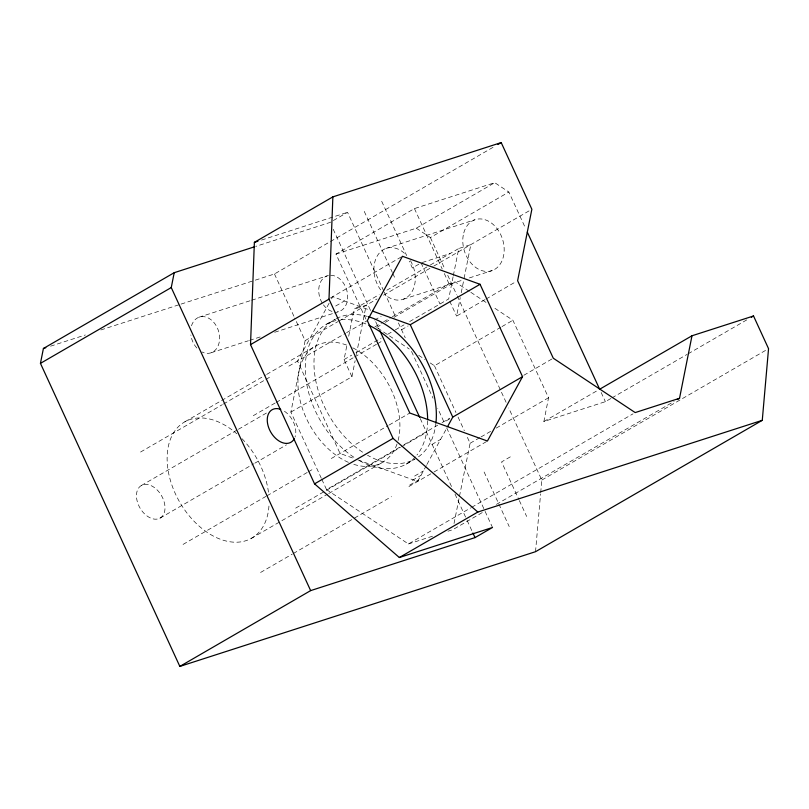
<?xml version="1.0" encoding="UTF-8"?>
<svg xmlns="http://www.w3.org/2000/svg" width="809" height="809" viewBox="0 0 809 809"><rect width="100%" height="100%" fill="white"/><g stroke="black" fill="none" stroke-linecap="round" stroke-linejoin="round"><path stroke-width="0.61" stroke-dasharray="4.04 3.03" d="M535.528 551.698L540.594 493.884M540.705 492.63L541.808 480.061L508.709 407.999M610.835 398.524L605.385 401.668L543.891 421.519L548.542 397.745L512.906 320.253L492.924 306.995M321.294 478.2L290.886 412.094L305.124 340.64L294.729 318.038M290.886 412.094L351.935 376.731L344.047 359.58L347.233 343.592M348.699 336.22L354.089 309.169L379.168 294.638M351.935 376.731L355.121 360.713M356.354 354.554L366.174 305.266L354.089 309.169M453.101 276.809L448.692 298.946L408.363 322.316M453.343 275.586L458.733 248.535L470.818 244.631L463.941 279.135M484.925 299.664L456.579 316.097L460.26 297.611M461.241 292.686L463.699 280.359M454.031 523.484L459.219 497.565M459.472 496.332L470.1 443.261L466.429 435.293M329.101 303.244L297.56 361.067L340.053 453.455L355.333 458.966M331.488 298.885L332.671 296.701L370.37 310.312M426.343 465.539L417.656 481.466L356.516 459.391M426.94 464.447L446.962 427.739M383.729 290.997L347.536 212.312L330.072 222.435L255.745 246.401M255.31 280.147L274.463 273.968L494.663 146.378M365.88 319.08L335.998 254.097L414.441 208.58L494.734 182.682L508.851 192.036L525.729 228.694M335.998 254.097L416.291 228.199L494.734 182.682M416.291 228.199L430.408 237.563L508.851 192.036M330.497 297.965L402.437 256.281M335.715 306.004L344.432 300.948M418.89 264.179L412.357 267.971L409.243 261.186M326.593 324.187L335.31 319.13A80.516 53.151 59.9 0 0 315.894 381.352A80.516 53.151 59.9 0 0 362.594 452.201M386.793 290.219L429.306 265.585M430.398 264.958L458.733 248.535M305.124 340.64L337.828 321.689M338.92 321.062L377.075 298.956M383.608 295.164L432.663 266.737M433.755 266.11L529.683 210.522M184.897 421.782L265.564 375.042M266.657 374.415L315.702 345.989M140.584 452.029L222.344 404.652M223.436 404.025L264.856 380.018M265.949 379.391L271.399 376.225M288.843 366.123L345.524 333.278M346.616 332.641L367.326 320.647M374.618 320.04L381.16 316.258M374.961 326.816L382.586 322.387M383.678 321.76L391.303 317.33M392.385 316.703L449.046 283.817L455.083 281.876L469.796 291.644M376.64 327.392L380.999 324.864M385.357 322.336L389.716 319.808M394.074 317.28L455.083 281.876M344.047 359.58L351.682 355.161M356.041 352.633L381.11 338.111M387.653 334.319L394.185 330.527M395.277 329.9L403.994 324.844M253.308 415.674L275.1 403.044M276.193 402.417L353.553 357.588M354.645 356.951L376.438 344.321M377.53 343.694L382.981 340.538M401.557 329.769L408.1 325.976M141.433 485.471L237.361 429.892M238.443 429.255L267.88 412.206M486.007 299.037L516.536 281.35M160.03 518.124A18.789 12.398 59.9 0 0 155.459 488.403A18.789 12.398 59.9 0 0 136.701 498.87A18.789 12.398 59.9 0 0 160.03 518.124L253.773 463.8M254.865 463.163L286.477 444.849M430.257 362.978L434.453 365.769L500.913 327.2M502.005 326.573L512.906 320.253M183.077 544.406L265.928 496.402M267.01 495.765L307.349 472.395M308.441 471.768L313.892 468.613M331.326 458.501L388.017 425.655M389.109 425.028L409.819 413.025M321.81 479.343L326.533 489.597L399.565 447.276M403.934 444.748L437.72 425.17M442.078 422.642L449.713 418.223M523.838 375.265L552.183 358.842M295.72 508.092L400.394 447.448M401.476 446.811L426.555 432.289M449.501 418.991L444.05 422.146L437.76 408.464M251.326 538.369L327.625 494.157M328.717 493.53L382.131 462.576M431.864 444.495L440.581 439.439M406.3 464.093L415.017 459.037A80.516 53.151 59.9 0 1 367.529 455.234M470.1 443.261L479.909 437.578M481.001 436.941L491.892 430.621M496.251 428.092L548.542 397.745M414.663 476.026L423.38 470.969M412.266 480.415L420.983 475.358M409.738 485.046L418.455 479.99M260.599 572.459L292.221 554.135M293.313 553.508L391.445 496.655M408.939 486.512L432.916 472.618M434.008 471.991L487.423 441.036M543.891 421.519L597.244 390.626M611.928 397.897L687.084 354.413M688.166 353.786L746.99 319.757M510.287 456.863L501.57 461.919L518.812 499.416M326.533 489.597L408.444 543.961L470.585 507.961M471.677 507.324L633.002 413.844M482.225 512.603L452.797 529.662L448.004 531.21M496.392 504.391L674.079 401.436M541.808 480.061L768.55 348.679M261.55 240.051L347.536 212.312M50.593 346.171L85.309 334.977M100.872 329.951L179.891 304.477M181.085 304.083L254.107 280.531M385.832 248.494L474.701 219.836M198.984 317.219L250.456 300.624M251.65 300.23L327.069 275.909M422.227 262.541L450.016 253.581M211.27 352.714L248.383 340.751M249.577 340.367L261.55 336.504M274.716 332.256L333.379 313.336M334.572 312.952L339.365 311.404M403.388 299.209L462.232 280.227M469.442 277.902L492.266 270.54M408.444 543.961L434.817 535.457M470.848 292.342L486.624 302.809M377.692 328.09L409.233 349.023M418.688 355.303L424.998 359.489M601.168 392.507L605.385 401.668M430.408 237.563L444.596 268.446M447.751 275.313L456.68 294.749M457.206 295.902L506.08 402.275M414.441 208.58L442.23 269.003M444.323 273.563L449.046 283.817M449.743 301.231L456.579 316.097M421.074 262.915L439.975 304.002M381.696 201.299L406.644 255.543M519.338 500.559L526.659 516.466M364.252 211.402L392.314 272.421M392.84 273.553L394.913 278.074M484.126 472.021L509.215 526.568M434.453 365.769L455.952 412.499M458.046 417.05L464.336 430.732M384.255 292.14L395.793 317.229M398.412 322.922L405.228 337.747M411.528 351.44L433.037 398.2M446.679 427.87L492.499 527.478M333.217 229.281L370.441 310.252M375.679 321.658L378.824 328.505M420.265 418.597L451.847 487.23M455.012 494.107L466.601 519.287M467.127 520.43L472.395 531.877M274.463 273.968L294.213 316.916M284.475 411.275A18.789 12.398 59.9 0 1 295.012 437.113M268.952 506.05A67.096 44.293 59.9 0 1 209.197 533.677A67.096 44.293 59.9 0 1 169.041 443.433A67.096 44.293 59.9 0 1 236.804 433.776M241.992 438.7A67.096 44.293 59.9 0 1 268.679 493.965M331.973 311.435A18.789 13.965 72.1 0 1 323.448 304.882M322.134 302.89A18.789 13.965 72.1 0 1 328.838 275.434M330.679 275.272A18.789 13.965 72.1 0 1 347.283 292.413A18.789 13.965 72.1 0 1 337.596 311.88M397.027 443.989A67.096 44.293 59.9 0 1 351.713 463.658M348.376 462.333A67.096 44.293 59.9 0 1 297.924 382.697A67.096 44.293 59.9 0 1 348.345 345.767M352.795 347.819A67.096 44.293 59.9 0 1 397.381 442.938M415.401 456.832A80.516 53.151 59.9 0 1 358.812 460.291M353.867 457.247A80.516 53.151 59.9 0 1 305.974 379.168A80.516 53.151 59.9 0 1 336.413 320.475M341.176 319.737A80.516 53.151 59.9 0 1 366.528 324.237M427.627 420.801A80.516 53.151 59.9 0 1 416.959 455.012M336.332 318.584A80.516 53.151 59.9 0 1 367.256 316.38M435.96 422.763A80.516 53.151 59.9 0 1 416.018 458.45M191.5 325.815A18.789 13.965 72.1 0 1 209.46 318.645A18.789 13.965 72.1 0 1 219.128 342.703A18.789 13.965 72.1 0 1 202.017 351.976M196.83 348.001A18.789 13.965 72.1 0 1 190.863 335.007M410.446 260.67A26.839 19.952 72.1 0 1 410.77 293.556A26.839 19.952 72.1 0 1 385.084 294.719M380.655 289.885A26.839 19.952 72.1 0 1 378.45 254.137A26.839 19.952 72.1 0 1 406.452 255.239M463.264 235.186A26.839 19.952 72.1 0 0 489.738 271.217A26.839 19.952 72.1 0 0 497.444 229.149A26.839 19.952 72.1 0 0 463.264 235.186"/><path stroke-width="1.21" d="M179.841 666.414L310.646 590.61L475.035 537.601L492.499 527.478L399.343 557.522L314.549 483.853L250.517 344.624L254.38 242.356L332.863 196.88L501.196 142.586L531.867 209.258L517.629 280.713L553.275 358.215L635.186 412.58L679.53 398.281L691.988 335.775L753.523 315.975L768.55 348.679L762.27 420.316L535.528 551.698L179.841 666.414L40.45 363.362L43.413 348.487L174.218 272.694L254.542 246.796M762.27 420.316L477.826 512.046L393.043 438.377L329 299.148L332.863 196.88M310.646 590.61L171.255 287.569L174.218 272.694M447.549 426.677L452.767 417.1L522.533 376.67L480.05 284.293L402.437 256.281L367.326 320.647L409.819 413.025L487.423 441.036L522.533 376.67M40.45 363.362L171.255 287.569M497.929 144.487L501.196 142.586M250.517 344.624L329 299.148M372.727 311.162L410.284 324.712L480.05 284.293M314.549 483.853L393.043 438.377M599.429 389.362L691.988 335.775M751.349 317.239L753.523 315.975M399.343 557.522L477.826 512.046M677.355 399.545L679.53 398.281M254.38 242.356L257.96 241.203M43.413 348.487L45.81 347.718M527.316 232.132L599.59 389.068M410.284 324.712L452.767 417.1M379.876 330.78L419.74 417.454M472.921 533.02L475.035 537.601M294.274 438.771A18.789 12.398 59.9 0 1 269.579 429.852A18.789 12.398 59.9 0 1 280.753 409.374M368.388 316.713A80.516 53.151 59.9 0 1 435.96 422.763M368.813 325.258A80.516 53.151 59.9 0 1 427.637 419.659"/></g></svg>
